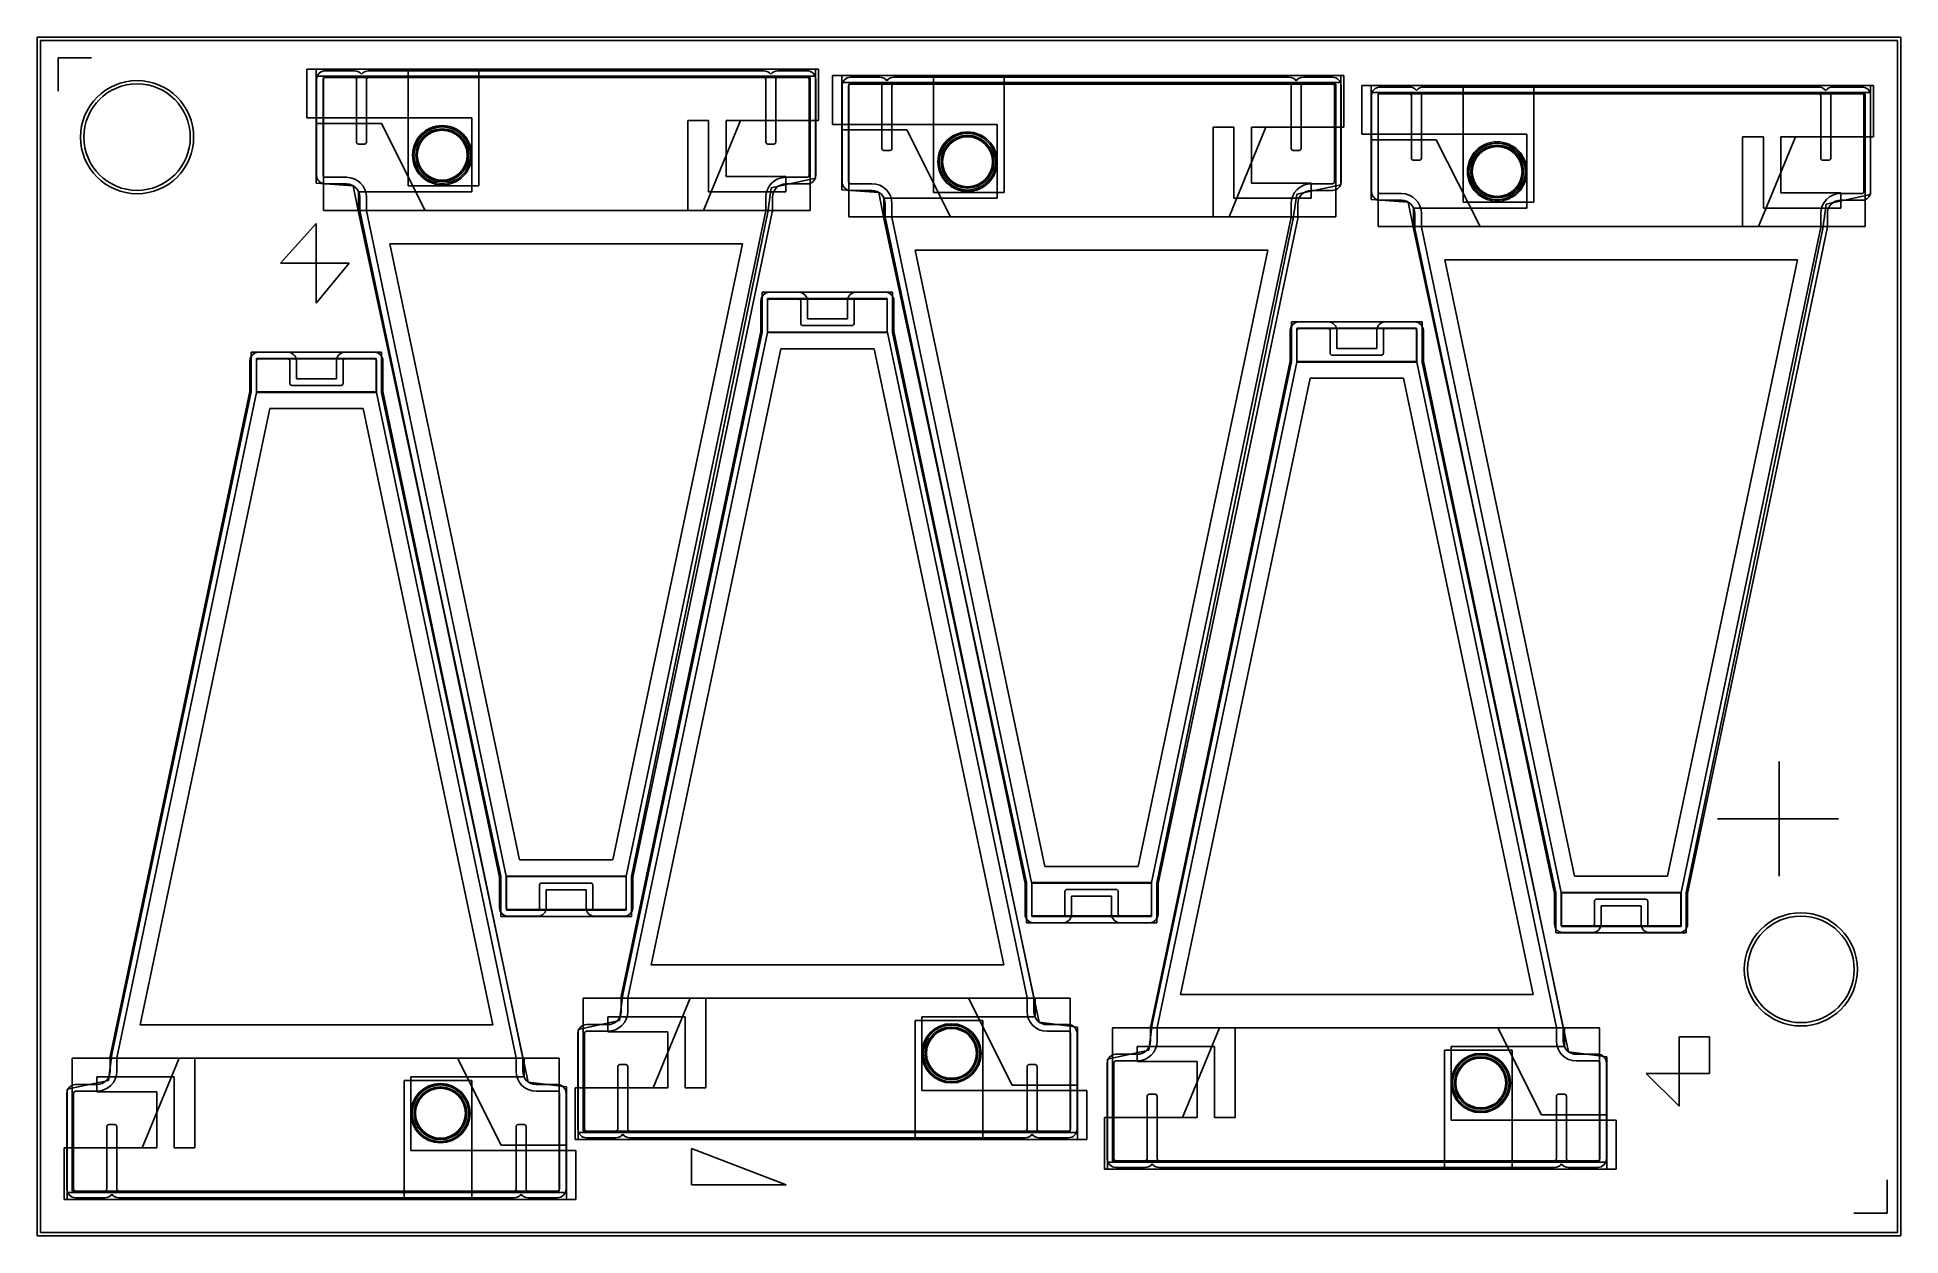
# Model space of a CAD drawing. Header units: millimetres. Extents: x 155.1 to 183.1, y 181.7 to 199.7.
import ezdxf

# ---------------------------------------------------------------- set-up
doc = ezdxf.new("R2010")
doc.units = ezdxf.units.MM
for name, color, linetype in [('CARBON', 5, 'Continuous'), ('COPPER_A', 6, 'Continuous'), ('COPPER_B', 211, 'Continuous'), ('COPPER_MID', 230, 'Continuous'), ('HOLES', 30, 'Continuous'), ('MARKERS', 1, 'Continuous'), ('OUTLINE', 17, 'Continuous'), ('PZT', 3, 'Continuous'), ('PZT_A', 100, 'Continuous'), ('PZT_RASTER', 116, 'Continuous')]:
    doc.layers.add(name, color=color, linetype=linetype)

msp = doc.modelspace()

# ---------------------------------------------------------------- linework, layer by layer
at = {"layer": 'CARBON'}
for centre, radius in [((161.21, 197.918), 0.446), ((161.21, 197.918), 0.396), ((169.104, 197.821), 0.446), ((169.104, 197.821), 0.396), ((177.061, 197.674), 0.446), ((177.061, 197.674), 0.396), ((168.861, 184.429), 0.445), ((168.861, 184.429), 0.395), ((176.815, 183.984), 0.445), ((176.815, 183.984), 0.395), ((161.183, 183.529), 0.445), ((161.183, 183.529), 0.395)]:
    msp.add_circle(centre, radius, dxfattribs=at)
at = {"layer": 'COPPER_A'}
for p, q in [((166.865, 199.212), (159.177, 199.212)), ((159.177, 199.212), (159.177, 198.478)), ((166.865, 198.438), (166.865, 199.212)), ((174.759, 199.114), (167.072, 199.114)), ((167.072, 199.114), (167.072, 198.381)), ((174.759, 198.34), (174.759, 199.114)), ((182.716, 198.967), (175.028, 198.967)), ((175.028, 198.967), (175.028, 198.234)), ((182.716, 198.193), (182.716, 198.967)), ((159.177, 198.478), (161.655, 198.478)), ((161.655, 198.478), (161.655, 197.369)), ((165.138, 197.09), (165.692, 198.438)), ((165.692, 198.438), (166.865, 198.438)), ((167.072, 198.381), (169.549, 198.381)), ((169.549, 198.381), (169.549, 197.272)), ((173.032, 196.993), (173.587, 198.34)), ((173.587, 198.34), (174.759, 198.34)), ((175.028, 198.234), (177.506, 198.234)), ((177.506, 198.234), (177.506, 197.125)), ((180.989, 196.846), (181.543, 198.193)), ((181.543, 198.193), (182.716, 198.193)), ((161.655, 197.369), (159.952, 197.369)), ((159.952, 197.369), (159.952, 197.09)), ((169.549, 197.272), (167.847, 197.272)), ((167.847, 197.272), (167.847, 196.993)), ((177.506, 197.125), (175.803, 197.125)), ((175.803, 197.125), (175.803, 196.846)), ((159.952, 197.09), (165.138, 197.09)), ((167.847, 196.993), (173.032, 196.993)), ((175.803, 196.846), (180.989, 196.846)), ((160.422, 196.59), (165.722, 196.59)), ((162.372, 187.334), (160.422, 196.59)), ((165.722, 196.59), (163.772, 187.334)), ((168.317, 196.493), (173.617, 196.493)), ((170.267, 187.237), (168.317, 196.493)), ((173.617, 196.493), (171.667, 187.237)), ((176.273, 196.346), (181.573, 196.346)), ((178.223, 187.089), (176.273, 196.346)), ((181.573, 196.346), (179.623, 187.089)), ((166.097, 195.766), (167.896, 195.766)), ((166.097, 195.766), (166.097, 195.263)), ((167.896, 195.766), (167.896, 195.263)), ((166.097, 195.263), (167.896, 195.263)), ((174.051, 195.322), (175.85, 195.322)), ((174.051, 195.322), (174.051, 194.818)), ((175.85, 195.322), (175.85, 194.818)), ((164.348, 185.757), (166.298, 195.013)), ((166.298, 195.013), (167.698, 195.013)), ((167.698, 195.013), (169.648, 185.757)), ((158.419, 194.866), (160.218, 194.866)), ((158.419, 194.866), (158.419, 194.363)), ((160.218, 194.866), (160.218, 194.363)), ((174.051, 194.818), (175.85, 194.818)), ((158.419, 194.363), (160.218, 194.363)), ((172.302, 185.312), (174.252, 194.568)), ((174.252, 194.568), (175.652, 194.568)), ((175.652, 194.568), (177.602, 185.312)), ((156.67, 184.857), (158.62, 194.113)), ((158.62, 194.113), (160.02, 194.113)), ((160.02, 194.113), (161.97, 184.857)), ((163.772, 187.334), (162.372, 187.334)), ((163.974, 187.084), (162.175, 187.084)), ((162.175, 186.58), (162.175, 187.084)), ((163.974, 186.58), (163.974, 187.084)), ((171.667, 187.237), (170.267, 187.237)), ((179.623, 187.089), (178.223, 187.089)), ((171.868, 186.987), (170.069, 186.987)), ((170.069, 186.483), (170.069, 186.987)), ((171.868, 186.483), (171.868, 186.987)), ((179.825, 186.839), (178.026, 186.839)), ((178.026, 186.336), (178.026, 186.839)), ((179.825, 186.336), (179.825, 186.839)), ((163.974, 186.58), (162.175, 186.58)), ((171.868, 186.483), (170.069, 186.483)), ((179.825, 186.336), (178.026, 186.336)), ((169.648, 185.757), (164.348, 185.757)), ((164.933, 185.257), (164.378, 183.909)), ((170.118, 185.257), (164.933, 185.257)), ((170.118, 184.978), (170.118, 185.257)), ((177.602, 185.312), (172.302, 185.312)), ((161.97, 184.857), (156.67, 184.857)), ((168.416, 183.869), (168.416, 184.978)), ((168.416, 184.978), (170.118, 184.978)), ((172.887, 184.812), (172.332, 183.465)), ((178.072, 184.812), (172.887, 184.812)), ((178.072, 184.533), (178.072, 184.812)), ((176.37, 183.424), (176.37, 184.533)), ((176.37, 184.533), (178.072, 184.533)), ((157.255, 184.357), (156.7, 183.009)), ((162.44, 184.357), (157.255, 184.357)), ((162.44, 184.078), (162.44, 184.357)), ((160.738, 182.969), (160.738, 184.078)), ((160.738, 184.078), (162.44, 184.078)), ((164.378, 183.909), (163.206, 183.909)), ((163.206, 183.909), (163.206, 183.135)), ((170.894, 183.869), (168.416, 183.869)), ((170.894, 183.135), (170.894, 183.869)), ((172.332, 183.465), (171.16, 183.465)), ((171.16, 183.465), (171.16, 182.691)), ((178.848, 183.424), (176.37, 183.424)), ((178.848, 182.691), (178.848, 183.424)), ((163.206, 183.135), (170.894, 183.135)), ((156.7, 183.009), (155.528, 183.009)), ((155.528, 183.009), (155.528, 182.235)), ((163.216, 182.969), (160.738, 182.969)), ((163.216, 182.235), (163.216, 182.969)), ((171.16, 182.691), (178.848, 182.691)), ((155.528, 182.235), (163.216, 182.235))]:
    msp.add_line(p, q, dxfattribs=at)
for centre, radius in [((161.21, 197.918), 0.388), ((169.104, 197.821), 0.388), ((177.061, 197.674), 0.388), ((168.861, 184.429), 0.389), ((176.815, 183.984), 0.389), ((161.183, 183.529), 0.389)]:
    msp.add_circle(centre, radius, dxfattribs=at)
at = {"layer": 'COPPER_B'}
for p, q in [((166.819, 199.107), (159.318, 199.107)), ((159.318, 199.107), (159.318, 198.397)), ((166.819, 198.438), (166.819, 199.107)), ((174.714, 199.01), (167.212, 199.01)), ((167.212, 199.01), (167.212, 198.299)), ((174.714, 198.34), (174.714, 199.01)), ((182.67, 198.863), (175.169, 198.863)), ((175.169, 198.863), (175.169, 198.152)), ((182.67, 198.193), (182.67, 198.863)), ((159.318, 198.397), (160.296, 198.397)), ((160.296, 198.397), (160.954, 197.09)), ((164.899, 197.09), (164.899, 198.438)), ((164.899, 198.438), (165.21, 198.438)), ((165.21, 198.438), (165.21, 197.369)), ((165.475, 197.597), (165.475, 198.438)), ((165.475, 198.438), (166.819, 198.438)), ((167.212, 198.299), (168.191, 198.299)), ((168.191, 198.299), (168.848, 196.993)), ((172.794, 196.993), (172.794, 198.34)), ((172.794, 198.34), (173.104, 198.34)), ((173.104, 198.34), (173.104, 197.272)), ((173.369, 197.5), (173.369, 198.34)), ((173.369, 198.34), (174.714, 198.34)), ((175.169, 198.152), (176.147, 198.152)), ((176.147, 198.152), (176.805, 196.846)), ((180.75, 196.846), (180.75, 198.193)), ((180.75, 198.193), (181.061, 198.193)), ((181.061, 198.193), (181.061, 197.125)), ((181.326, 197.353), (181.326, 198.193)), ((181.326, 198.193), (182.67, 198.193)), ((165.475, 197.597), (166.372, 197.597)), ((166.372, 197.369), (166.372, 197.597)), ((173.369, 197.5), (174.267, 197.5)), ((174.267, 197.272), (174.267, 197.5)), ((165.21, 197.369), (166.372, 197.369)), ((173.104, 197.272), (174.267, 197.272)), ((181.061, 197.125), (182.223, 197.125)), ((181.326, 197.353), (182.223, 197.353)), ((182.223, 197.125), (182.223, 197.353)), ((160.954, 197.09), (164.899, 197.09)), ((168.848, 196.993), (172.794, 196.993)), ((176.805, 196.846), (180.75, 196.846)), ((160.422, 196.59), (165.722, 196.59)), ((162.372, 187.334), (160.422, 196.59)), ((165.722, 196.59), (163.772, 187.334)), ((168.317, 196.493), (173.617, 196.493)), ((170.267, 187.237), (168.317, 196.493)), ((173.617, 196.493), (171.667, 187.237)), ((176.273, 196.346), (181.573, 196.346)), ((178.223, 187.089), (176.273, 196.346)), ((181.573, 196.346), (179.623, 187.089)), ((166.098, 195.762), (167.896, 195.762)), ((166.098, 195.762), (166.098, 195.263)), ((167.896, 195.762), (167.896, 195.263)), ((166.098, 195.263), (167.896, 195.263)), ((174.052, 195.317), (175.85, 195.317)), ((174.052, 195.317), (174.052, 194.818)), ((175.85, 195.317), (175.85, 194.818)), ((166.298, 195.013), (164.348, 185.757)), ((166.298, 195.013), (167.698, 195.013)), ((167.698, 195.013), (169.648, 185.757)), ((158.42, 194.862), (160.218, 194.862)), ((158.42, 194.862), (158.42, 194.363)), ((160.218, 194.862), (160.218, 194.363)), ((174.052, 194.818), (175.85, 194.818)), ((158.42, 194.363), (160.218, 194.363)), ((174.252, 194.568), (172.302, 185.312)), ((174.252, 194.568), (175.652, 194.568)), ((175.652, 194.568), (177.602, 185.312)), ((158.62, 194.113), (156.67, 184.857)), ((158.62, 194.113), (160.02, 194.113)), ((160.02, 194.113), (161.97, 184.857)), ((163.772, 187.334), (162.372, 187.334)), ((163.972, 187.084), (162.175, 187.084)), ((162.175, 186.585), (162.175, 187.084)), ((163.972, 186.585), (163.972, 187.084)), ((171.667, 187.237), (170.267, 187.237)), ((179.623, 187.089), (178.223, 187.089)), ((171.867, 186.987), (170.069, 186.987)), ((170.069, 186.488), (170.069, 186.987)), ((171.867, 186.488), (171.867, 186.987)), ((179.823, 186.839), (178.026, 186.839)), ((178.026, 186.34), (178.026, 186.839)), ((179.823, 186.34), (179.823, 186.839)), ((163.972, 186.585), (162.175, 186.585)), ((171.867, 186.488), (170.069, 186.488)), ((179.823, 186.34), (178.026, 186.34)), ((169.648, 185.757), (164.348, 185.757)), ((169.117, 185.257), (165.172, 185.257)), ((165.172, 185.257), (165.172, 183.909)), ((169.775, 183.95), (169.117, 185.257)), ((177.602, 185.312), (172.302, 185.312)), ((161.97, 184.857), (156.67, 184.857)), ((164.861, 184.978), (163.698, 184.978)), ((163.698, 184.978), (163.698, 184.75)), ((164.861, 183.909), (164.861, 184.978)), ((177.071, 184.812), (173.126, 184.812)), ((173.126, 184.812), (173.126, 183.465)), ((177.729, 183.506), (177.071, 184.812)), ((164.601, 184.75), (163.698, 184.75)), ((164.601, 184.75), (164.601, 183.909)), ((172.815, 184.533), (171.652, 184.533)), ((171.652, 184.533), (171.652, 184.305)), ((172.815, 183.465), (172.815, 184.533)), ((161.439, 184.357), (157.493, 184.357)), ((157.493, 184.357), (157.493, 183.009)), ((162.097, 183.05), (161.439, 184.357)), ((172.555, 184.305), (171.652, 184.305)), ((172.555, 184.305), (172.555, 183.465)), ((157.183, 184.078), (156.02, 184.078)), ((156.02, 184.078), (156.02, 183.85)), ((157.183, 183.009), (157.183, 184.078)), ((156.923, 183.85), (156.02, 183.85)), ((156.923, 183.85), (156.923, 183.009)), ((164.601, 183.909), (163.251, 183.909)), ((163.251, 183.909), (163.251, 183.24)), ((165.172, 183.909), (164.861, 183.909)), ((170.753, 183.95), (169.775, 183.95)), ((170.753, 183.24), (170.753, 183.95)), ((172.555, 183.465), (171.205, 183.465)), ((171.205, 183.465), (171.205, 182.795)), ((173.126, 183.465), (172.815, 183.465)), ((178.707, 183.506), (177.729, 183.506)), ((178.707, 182.795), (178.707, 183.506)), ((163.251, 183.24), (170.753, 183.24)), ((156.923, 183.009), (155.573, 183.009)), ((155.573, 183.009), (155.573, 182.34)), ((157.493, 183.009), (157.183, 183.009)), ((163.075, 183.05), (162.097, 183.05)), ((163.075, 182.34), (163.075, 183.05)), ((171.205, 182.795), (178.707, 182.795)), ((155.573, 182.34), (163.075, 182.34))]:
    msp.add_line(p, q, dxfattribs=at)
at = {"layer": 'COPPER_MID'}
for p, q in [((160.699, 199.212), (159.318, 199.212)), ((159.318, 199.212), (159.318, 197.499)), ((160.699, 197.458), (160.699, 199.212)), ((161.76, 199.212), (161.76, 197.458)), ((166.819, 199.212), (161.76, 199.212)), ((166.819, 197.572), (166.819, 199.212)), ((168.594, 199.114), (167.212, 199.114)), ((167.212, 199.114), (167.212, 197.401)), ((168.594, 197.361), (168.594, 199.114)), ((169.655, 199.114), (169.655, 197.361)), ((174.714, 199.114), (169.655, 199.114)), ((174.714, 197.475), (174.714, 199.114)), ((176.55, 198.967), (175.169, 198.967)), ((175.169, 198.967), (175.169, 197.254)), ((176.55, 197.214), (176.55, 198.967)), ((177.611, 198.967), (177.611, 197.214)), ((182.67, 198.967), (177.611, 198.967)), ((182.67, 197.328), (182.67, 198.967)), ((159.318, 197.499), (159.874, 197.458)), ((159.874, 197.458), (159.952, 197.064)), ((161.76, 197.458), (160.699, 197.458)), ((166.102, 197.064), (166.155, 197.43)), ((166.155, 197.43), (166.819, 197.572)), ((167.212, 197.401), (167.768, 197.361)), ((174.05, 197.333), (174.714, 197.475)), ((167.768, 197.361), (167.847, 196.967)), ((169.655, 197.361), (168.594, 197.361)), ((173.997, 196.967), (174.05, 197.333)), ((175.169, 197.254), (175.725, 197.214)), ((175.725, 197.214), (175.803, 196.82)), ((177.611, 197.214), (176.55, 197.214)), ((181.953, 196.82), (182.006, 197.185)), ((182.006, 197.185), (182.67, 197.328)), ((159.952, 197.064), (162.092, 187.09)), ((164.052, 187.084), (166.102, 197.064)), ((167.847, 196.967), (169.987, 186.993)), ((171.947, 186.987), (173.997, 196.967)), ((175.803, 196.82), (177.943, 186.846)), ((179.903, 186.839), (181.953, 196.82)), ((167.978, 195.863), (166.018, 195.863)), ((166.018, 195.863), (166.018, 195.263)), ((167.978, 195.257), (167.978, 195.863)), ((166.018, 195.263), (163.922, 185.312)), ((170.178, 184.896), (167.978, 195.257)), ((175.932, 195.418), (173.972, 195.418)), ((173.972, 195.418), (173.972, 194.818)), ((175.932, 194.812), (175.932, 195.418)), ((160.3, 194.963), (158.34, 194.963)), ((158.34, 194.963), (158.34, 194.363)), ((160.3, 194.357), (160.3, 194.963)), ((173.972, 194.818), (171.876, 184.867)), ((178.132, 184.452), (175.932, 194.812)), ((158.34, 194.363), (156.244, 184.412)), ((162.5, 183.996), (160.3, 194.357)), ((162.092, 187.09), (162.092, 186.484)), ((164.052, 186.484), (164.052, 187.084)), ((169.987, 186.993), (169.987, 186.387)), ((171.947, 186.387), (171.947, 186.987)), ((177.943, 186.846), (177.943, 186.239)), ((179.903, 186.239), (179.903, 186.839)), ((162.092, 186.484), (164.052, 186.484)), ((169.987, 186.387), (171.947, 186.387)), ((177.943, 186.239), (179.903, 186.239)), ((163.922, 185.312), (163.872, 184.921)), ((163.872, 184.921), (163.251, 184.789)), ((168.317, 183.135), (168.317, 184.921)), ((168.317, 184.921), (169.335, 184.921)), ((169.335, 184.921), (169.335, 183.135)), ((170.753, 184.824), (170.178, 184.896)), ((170.753, 183.135), (170.753, 184.824)), ((171.876, 184.867), (171.826, 184.476)), ((163.251, 184.789), (163.251, 183.135)), ((156.244, 184.412), (156.194, 184.021)), ((171.826, 184.476), (171.205, 184.344)), ((171.205, 184.344), (171.205, 182.691)), ((176.271, 182.691), (176.271, 184.476)), ((176.271, 184.476), (177.289, 184.476)), ((177.289, 184.476), (177.289, 182.691)), ((178.707, 184.379), (178.132, 184.452)), ((178.707, 182.691), (178.707, 184.379)), ((156.194, 184.021), (155.573, 183.889)), ((160.639, 182.235), (160.639, 184.021)), ((160.639, 184.021), (161.657, 184.021)), ((161.657, 184.021), (161.657, 182.235)), ((163.075, 183.924), (162.5, 183.996)), ((155.573, 183.889), (155.573, 182.235)), ((163.075, 182.235), (163.075, 183.924)), ((163.251, 183.135), (168.317, 183.135)), ((169.335, 183.135), (170.753, 183.135)), ((171.205, 182.691), (176.271, 182.691)), ((177.289, 182.691), (178.707, 182.691)), ((155.573, 182.235), (160.639, 182.235)), ((161.657, 182.235), (163.075, 182.235))]:
    msp.add_line(p, q, dxfattribs=at)
at = {"layer": 'HOLES'}
for centre, radius in [((156.625, 198.19), 0.85), ((156.625, 198.19), 0.8), ((181.625, 185.69), 0.85), ((181.625, 185.69), 0.8)]:
    msp.add_circle(centre, radius, dxfattribs=at)
at = {"layer": 'MARKERS'}
for p, q in [((155.439, 198.88), (155.439, 199.38)), ((155.439, 199.38), (155.939, 199.38)), ((159.315, 196.894), (158.779, 196.295)), ((159.315, 196.894), (159.315, 195.696)), ((158.779, 196.295), (159.811, 196.295)), ((159.315, 195.696), (159.811, 196.295)), ((181.298, 188.812), (181.298, 187.092)), ((182.188, 187.952), (180.373, 187.952)), ((179.794, 184.676), (179.794, 183.635)), ((179.794, 184.676), (180.253, 184.676)), ((180.253, 184.676), (180.253, 184.128)), ((179.794, 183.635), (179.301, 184.128)), ((179.301, 184.128), (180.253, 184.128)), ((164.956, 183.002), (164.956, 182.456)), ((166.377, 182.456), (164.956, 183.002)), ((164.956, 182.456), (166.377, 182.456)), ((182.921, 182.531), (182.921, 182.031)), ((182.921, 182.031), (182.421, 182.031))]:
    msp.add_line(p, q, dxfattribs=at)
at = {"layer": 'OUTLINE'}
for p, q in [((155.125, 199.69), (183.125, 199.69)), ((155.125, 199.69), (155.125, 181.69)), ((183.125, 199.69), (183.125, 181.69)), ((155.175, 199.64), (155.175, 181.74)), ((155.175, 199.64), (183.075, 199.64)), ((183.075, 199.64), (183.075, 181.74)), ((155.175, 181.74), (183.075, 181.74)), ((155.125, 181.69), (183.125, 181.69))]:
    msp.add_line(p, q, dxfattribs=at)
at = {"layer": 'PZT'}
for p, q in [((159.892, 199.187), (159.452, 199.187)), ((166.042, 199.187), (160.102, 199.187)), ((166.692, 199.187), (166.252, 199.187)), ((167.787, 199.09), (167.347, 199.09)), ((173.937, 199.09), (167.997, 199.09)), ((174.587, 199.09), (174.147, 199.09)), ((159.322, 199.057), (159.322, 197.617)), ((166.822, 197.617), (166.822, 199.057)), ((167.217, 198.96), (167.217, 197.52)), ((174.717, 197.52), (174.717, 198.96)), ((175.173, 198.813), (175.173, 197.373)), ((175.743, 198.943), (175.303, 198.943)), ((181.893, 198.943), (175.953, 198.943)), ((182.543, 198.943), (182.103, 198.943)), ((182.673, 197.373), (182.673, 198.813)), ((159.452, 197.487), (159.772, 197.487)), ((166.372, 197.487), (166.692, 197.487)), ((159.972, 197.287), (159.972, 197.09)), ((166.172, 197.09), (166.172, 197.287)), ((167.347, 197.39), (167.667, 197.39)), ((167.867, 197.19), (167.867, 196.993)), ((174.067, 196.993), (174.067, 197.19)), ((174.267, 197.39), (174.587, 197.39)), ((175.303, 197.243), (175.623, 197.243)), ((182.223, 197.243), (182.543, 197.243)), ((159.975, 197.063), (162.072, 187.077)), ((164.072, 187.077), (166.17, 197.063)), ((167.87, 196.966), (169.967, 186.979)), ((171.967, 186.979), (174.064, 196.966)), ((175.823, 197.043), (175.823, 196.846)), ((182.023, 196.846), (182.023, 197.043)), ((175.826, 196.819), (177.923, 186.832)), ((179.923, 186.832), (182.021, 196.819)), ((165.998, 195.73), (165.998, 195.27)), ((166.568, 195.86), (166.128, 195.86)), ((166.698, 195.46), (166.698, 195.73)), ((167.298, 195.73), (167.298, 195.46)), ((167.868, 195.86), (167.428, 195.86)), ((167.998, 195.27), (167.998, 195.73)), ((167.298, 195.46), (166.698, 195.46)), ((165.998, 195.27), (163.901, 185.284)), ((170.096, 185.284), (167.998, 195.27)), ((173.952, 195.285), (173.952, 194.826)), ((174.522, 195.415), (174.082, 195.415)), ((174.652, 195.015), (174.652, 195.285)), ((175.252, 195.285), (175.252, 195.015)), ((175.822, 195.415), (175.382, 195.415)), ((175.952, 194.826), (175.952, 195.285)), ((158.89, 194.96), (158.45, 194.96)), ((160.19, 194.96), (159.75, 194.96)), ((175.252, 195.015), (174.652, 195.015)), ((158.32, 194.83), (158.32, 194.37)), ((159.02, 194.56), (159.02, 194.83)), ((159.62, 194.83), (159.62, 194.56)), ((160.32, 194.37), (160.32, 194.83)), ((173.952, 194.826), (171.855, 184.839)), ((178.05, 184.839), (175.952, 194.826)), ((158.32, 194.37), (156.223, 184.383)), ((159.62, 194.56), (159.02, 194.56)), ((162.418, 184.383), (160.32, 194.37)), ((162.072, 187.077), (162.072, 186.617)), ((164.072, 186.617), (164.072, 187.077)), ((162.772, 186.887), (163.372, 186.887)), ((162.772, 186.617), (162.772, 186.887)), ((163.372, 186.887), (163.372, 186.617)), ((169.967, 186.979), (169.967, 186.52)), ((170.667, 186.79), (171.267, 186.79)), ((170.667, 186.52), (170.667, 186.79)), ((171.267, 186.79), (171.267, 186.52)), ((171.967, 186.52), (171.967, 186.979)), ((177.923, 186.832), (177.923, 186.373)), ((179.923, 186.373), (179.923, 186.832)), ((162.202, 186.487), (162.642, 186.487)), ((163.502, 186.487), (163.942, 186.487)), ((178.623, 186.643), (179.223, 186.643)), ((178.623, 186.373), (178.623, 186.643)), ((179.223, 186.643), (179.223, 186.373)), ((170.097, 186.39), (170.537, 186.39)), ((171.397, 186.39), (171.837, 186.39)), ((178.053, 186.243), (178.493, 186.243)), ((179.353, 186.243), (179.793, 186.243)), ((163.898, 185.257), (163.898, 185.06)), ((170.098, 185.06), (170.098, 185.257)), ((163.698, 184.86), (163.378, 184.86)), ((170.618, 184.86), (170.298, 184.86)), ((171.852, 184.812), (171.852, 184.615)), ((178.052, 184.615), (178.052, 184.812)), ((163.248, 184.73), (163.248, 183.29)), ((170.748, 183.29), (170.748, 184.73)), ((156.22, 184.357), (156.22, 184.16)), ((162.42, 184.16), (162.42, 184.357)), ((171.202, 184.285), (171.202, 182.845)), ((171.652, 184.415), (171.332, 184.415)), ((178.572, 184.415), (178.252, 184.415)), ((178.702, 182.845), (178.702, 184.285)), ((155.57, 183.83), (155.57, 182.39)), ((156.02, 183.96), (155.7, 183.96)), ((162.94, 183.96), (162.62, 183.96)), ((163.07, 182.39), (163.07, 183.83)), ((163.378, 183.16), (163.818, 183.16)), ((164.028, 183.16), (169.968, 183.16)), ((170.178, 183.16), (170.618, 183.16)), ((171.332, 182.715), (171.772, 182.715)), ((171.982, 182.715), (177.922, 182.715)), ((178.132, 182.715), (178.572, 182.715)), ((155.7, 182.26), (156.14, 182.26)), ((156.35, 182.26), (162.29, 182.26)), ((162.5, 182.26), (162.94, 182.26))]:
    msp.add_line(p, q, dxfattribs=at)
at = {"layer": 'PZT', "linetype": 'Continuous', "lineweight": 25}
for p, q in [((159.892, 199.087), (159.452, 199.087)), ((166.042, 199.087), (160.102, 199.087)), ((166.692, 199.087), (166.252, 199.087)), ((159.422, 199.057), (159.422, 197.617)), ((159.922, 198.117), (159.922, 199.057)), ((160.072, 199.057), (160.072, 198.117)), ((166.072, 198.117), (166.072, 199.057)), ((166.222, 199.057), (166.222, 198.117)), ((166.722, 197.617), (166.722, 199.057)), ((167.317, 198.96), (167.317, 197.52)), ((167.787, 198.99), (167.347, 198.99)), ((167.817, 198.02), (167.817, 198.96)), ((167.967, 198.96), (167.967, 198.02)), ((173.937, 198.99), (167.997, 198.99)), ((173.967, 198.02), (173.967, 198.96)), ((174.117, 198.96), (174.117, 198.02)), ((174.587, 198.99), (174.147, 198.99)), ((174.617, 197.52), (174.617, 198.96)), ((175.273, 198.813), (175.273, 197.373)), ((175.743, 198.843), (175.303, 198.843)), ((175.773, 197.873), (175.773, 198.813)), ((175.923, 198.813), (175.923, 197.873)), ((181.893, 198.843), (175.953, 198.843)), ((181.923, 197.873), (181.923, 198.813)), ((182.073, 198.813), (182.073, 197.873)), ((182.543, 198.843), (182.103, 198.843)), ((182.573, 197.373), (182.573, 198.813)), ((160.042, 198.087), (159.952, 198.087)), ((166.192, 198.087), (166.102, 198.087)), ((167.937, 197.99), (167.847, 197.99)), ((174.087, 197.99), (173.997, 197.99)), ((175.893, 197.843), (175.803, 197.843)), ((182.043, 197.843), (181.953, 197.843)), ((159.452, 197.587), (159.772, 197.587)), ((166.372, 197.587), (166.692, 197.587)), ((167.347, 197.49), (167.667, 197.49)), ((174.267, 197.49), (174.587, 197.49)), ((160.072, 197.287), (160.072, 197.09)), ((166.072, 197.09), (166.072, 197.287)), ((167.967, 197.19), (167.967, 196.993)), ((173.967, 196.993), (173.967, 197.19)), ((175.303, 197.343), (175.623, 197.343)), ((182.223, 197.343), (182.543, 197.343)), ((160.073, 197.084), (162.172, 187.09)), ((163.973, 187.09), (166.072, 197.084)), ((167.967, 196.987), (170.066, 186.993)), ((171.867, 186.993), (173.966, 196.987)), ((175.923, 197.043), (175.923, 196.846)), ((181.923, 196.846), (181.923, 197.043)), ((175.924, 196.839), (178.023, 186.846)), ((179.824, 186.846), (181.923, 196.839)), ((166.098, 195.73), (166.098, 195.263)), ((166.568, 195.76), (166.128, 195.76)), ((166.598, 195.39), (166.598, 195.73)), ((167.398, 195.73), (167.398, 195.39)), ((167.868, 195.76), (167.428, 195.76)), ((167.898, 195.263), (167.898, 195.73)), ((166.098, 195.257), (163.999, 185.263)), ((167.368, 195.36), (166.628, 195.36)), ((169.998, 185.263), (167.899, 195.257)), ((174.052, 195.285), (174.052, 194.818)), ((174.522, 195.315), (174.082, 195.315)), ((174.552, 194.945), (174.552, 195.285)), ((175.352, 195.285), (175.352, 194.945)), ((175.822, 195.315), (175.382, 195.315)), ((175.852, 194.818), (175.852, 195.285)), ((175.322, 194.915), (174.582, 194.915)), ((158.42, 194.83), (158.42, 194.363)), ((158.89, 194.86), (158.45, 194.86)), ((158.92, 194.49), (158.92, 194.83)), ((159.72, 194.83), (159.72, 194.49)), ((160.19, 194.86), (159.75, 194.86)), ((160.22, 194.363), (160.22, 194.83)), ((174.052, 194.812), (171.953, 184.818)), ((177.952, 184.818), (175.853, 194.812)), ((158.42, 194.357), (156.321, 184.363)), ((159.69, 194.46), (158.95, 194.46)), ((162.32, 184.363), (160.221, 194.357)), ((162.172, 187.084), (162.172, 186.617)), ((163.972, 186.617), (163.972, 187.084)), ((162.672, 186.617), (162.672, 186.957)), ((162.702, 186.987), (163.442, 186.987)), ((163.472, 186.957), (163.472, 186.617)), ((170.067, 186.987), (170.067, 186.52)), ((170.567, 186.52), (170.567, 186.86)), ((170.597, 186.89), (171.337, 186.89)), ((171.367, 186.86), (171.367, 186.52)), ((171.867, 186.52), (171.867, 186.987)), ((178.023, 186.839), (178.023, 186.373)), ((179.823, 186.373), (179.823, 186.839)), ((162.202, 186.587), (162.642, 186.587)), ((163.502, 186.587), (163.942, 186.587)), ((170.097, 186.49), (170.537, 186.49)), ((171.397, 186.49), (171.837, 186.49)), ((178.523, 186.373), (178.523, 186.713)), ((178.553, 186.743), (179.293, 186.743)), ((179.323, 186.713), (179.323, 186.373)), ((178.053, 186.343), (178.493, 186.343)), ((179.353, 186.343), (179.793, 186.343)), ((163.998, 185.257), (163.998, 185.06)), ((169.998, 185.06), (169.998, 185.257)), ((171.952, 184.812), (171.952, 184.615)), ((177.952, 184.615), (177.952, 184.812)), ((163.348, 184.73), (163.348, 183.29)), ((163.698, 184.76), (163.378, 184.76)), ((170.618, 184.76), (170.298, 184.76)), ((170.648, 183.29), (170.648, 184.73)), ((156.32, 184.357), (156.32, 184.16)), ((162.32, 184.16), (162.32, 184.357)), ((163.878, 184.26), (163.968, 184.26)), ((170.028, 184.26), (170.118, 184.26)), ((171.302, 184.285), (171.302, 182.845)), ((171.652, 184.315), (171.332, 184.315)), ((178.572, 184.315), (178.252, 184.315)), ((178.602, 182.845), (178.602, 184.285)), ((163.848, 183.29), (163.848, 184.23)), ((163.998, 184.23), (163.998, 183.29)), ((169.998, 183.29), (169.998, 184.23)), ((170.148, 184.23), (170.148, 183.29)), ((155.67, 183.83), (155.67, 182.39)), ((156.02, 183.86), (155.7, 183.86)), ((162.94, 183.86), (162.62, 183.86)), ((162.97, 182.39), (162.97, 183.83)), ((171.802, 182.845), (171.802, 183.785)), ((171.832, 183.815), (171.922, 183.815)), ((171.952, 183.785), (171.952, 182.845)), ((177.952, 182.845), (177.952, 183.785)), ((177.982, 183.815), (178.072, 183.815)), ((178.102, 183.785), (178.102, 182.845)), ((156.17, 182.39), (156.17, 183.33)), ((156.2, 183.36), (156.29, 183.36)), ((156.32, 183.33), (156.32, 182.39)), ((162.32, 182.39), (162.32, 183.33)), ((162.35, 183.36), (162.44, 183.36)), ((162.47, 183.33), (162.47, 182.39)), ((163.378, 183.26), (163.818, 183.26)), ((164.028, 183.26), (169.968, 183.26)), ((170.178, 183.26), (170.618, 183.26)), ((171.332, 182.815), (171.772, 182.815)), ((171.982, 182.815), (177.922, 182.815)), ((178.132, 182.815), (178.572, 182.815)), ((155.7, 182.36), (156.14, 182.36)), ((156.35, 182.36), (162.29, 182.36)), ((162.5, 182.36), (162.94, 182.36))]:
    msp.add_line(p, q, dxfattribs=at)
at = {"layer": 'PZT'}
for centre, radius, start, end in [((159.452, 199.057), 0.13, 90, 180), ((159.892, 199.057), 0.13, 36.1289, 90), ((160.102, 199.057), 0.13, 90, 143.8711), ((166.042, 199.057), 0.13, 36.1289, 90), ((166.252, 199.057), 0.13, 90, 143.8711), ((166.692, 199.057), 0.13, 0, 90), ((167.347, 198.96), 0.13, 90, 180), ((167.787, 198.96), 0.13, 36.1289, 90), ((167.997, 198.96), 0.13, 90, 143.8711), ((173.937, 198.96), 0.13, 36.1289, 90), ((174.147, 198.96), 0.13, 90, 143.8711), ((174.587, 198.96), 0.13, 0, 90), ((175.303, 198.813), 0.13, 90, 180), ((175.743, 198.813), 0.13, 36.1289, 90), ((175.953, 198.813), 0.13, 90, 143.8711), ((181.893, 198.813), 0.13, 36.1289, 90), ((182.103, 198.813), 0.13, 90, 143.8711), ((182.543, 198.813), 0.13, 0, 90), ((159.452, 197.617), 0.13, 180, 270), ((159.772, 197.287), 0.2, 0, 90), ((166.372, 197.287), 0.2, 90, 180), ((166.692, 197.617), 0.13, 270, 0), ((167.347, 197.52), 0.13, 180, 270), ((174.587, 197.52), 0.13, 270, 0), ((167.667, 197.19), 0.2, 0, 90), ((174.267, 197.19), 0.2, 90, 180), ((175.303, 197.373), 0.13, 180, 270), ((175.623, 197.043), 0.2, 0, 90), ((182.223, 197.043), 0.2, 90, 180), ((182.543, 197.373), 0.13, 270, 0), ((160.102, 197.09), 0.13, 180, 191.8598), ((166.042, 197.09), 0.13, 348.1402, 0), ((167.997, 196.993), 0.13, 180, 191.8598), ((173.937, 196.993), 0.13, 348.1402, 0), ((175.953, 196.846), 0.13, 180, 191.8598), ((181.893, 196.846), 0.13, 348.1402, 0), ((166.128, 195.73), 0.13, 90, 180), ((166.568, 195.73), 0.13, 0, 90), ((167.428, 195.73), 0.13, 90, 180), ((167.868, 195.73), 0.13, 0, 90), ((174.082, 195.285), 0.13, 90, 180), ((174.522, 195.285), 0.13, 0, 90), ((175.382, 195.285), 0.13, 90, 180), ((175.822, 195.285), 0.13, 0, 90), ((158.45, 194.83), 0.13, 90, 180), ((158.89, 194.83), 0.13, 0, 90), ((159.75, 194.83), 0.13, 90, 180), ((160.19, 194.83), 0.13, 0, 90), ((162.202, 186.617), 0.13, 180, 270), ((162.642, 186.617), 0.13, 270, 0), ((163.502, 186.617), 0.13, 180, 270), ((163.942, 186.617), 0.13, 270, 0), ((170.097, 186.52), 0.13, 180, 270), ((170.537, 186.52), 0.13, 270, 0), ((171.397, 186.52), 0.13, 180, 270), ((171.837, 186.52), 0.13, 270, 0), ((178.053, 186.373), 0.13, 180, 270), ((178.493, 186.373), 0.13, 270, 0), ((179.353, 186.373), 0.13, 180, 270), ((179.793, 186.373), 0.13, 270, 0), ((164.028, 185.257), 0.13, 168.1402, 180), ((169.968, 185.257), 0.13, 0, 11.8598), ((163.378, 184.73), 0.13, 90, 180), ((163.698, 185.06), 0.2, 270, 0), ((170.298, 185.06), 0.2, 180, 270), ((170.618, 184.73), 0.13, 0, 90), ((171.982, 184.812), 0.13, 168.1402, 180), ((177.922, 184.812), 0.13, 0, 11.8598), ((171.652, 184.615), 0.2, 270, 0), ((178.252, 184.615), 0.2, 180, 270), ((156.35, 184.357), 0.13, 168.1402, 180), ((162.29, 184.357), 0.13, 0, 11.8598), ((171.332, 184.285), 0.13, 90, 180), ((178.572, 184.285), 0.13, 0, 90), ((156.02, 184.16), 0.2, 270, 0), ((162.62, 184.16), 0.2, 180, 270), ((155.7, 183.83), 0.13, 90, 180), ((162.94, 183.83), 0.13, 0, 90), ((163.378, 183.29), 0.13, 180, 270), ((163.818, 183.29), 0.13, 270, 323.8711), ((164.028, 183.29), 0.13, 216.1289, 270), ((169.968, 183.29), 0.13, 270, 323.8711), ((170.178, 183.29), 0.13, 216.1289, 270), ((170.618, 183.29), 0.13, 270, 0), ((171.332, 182.845), 0.13, 180, 270), ((178.572, 182.845), 0.13, 270, 0), ((171.772, 182.845), 0.13, 270, 323.8711), ((171.982, 182.845), 0.13, 216.1289, 270), ((177.922, 182.845), 0.13, 270, 323.8711), ((178.132, 182.845), 0.13, 216.1289, 270), ((155.7, 182.39), 0.13, 180, 270), ((156.14, 182.39), 0.13, 270, 323.8711), ((156.35, 182.39), 0.13, 216.1289, 270), ((162.29, 182.39), 0.13, 270, 323.8711), ((162.5, 182.39), 0.13, 216.1289, 270), ((162.94, 182.39), 0.13, 270, 0)]:
    msp.add_arc(centre, radius, start, end, dxfattribs=at)
at = {"layer": 'PZT', "linetype": 'Continuous', "lineweight": 25}
for centre, radius, start, end in [((159.452, 199.057), 0.03, 90, 180), ((159.892, 199.057), 0.03, 0, 90), ((160.102, 199.057), 0.03, 90, 180), ((166.042, 199.057), 0.03, 0, 90), ((166.252, 199.057), 0.03, 90, 180), ((166.692, 199.057), 0.03, 0, 90), ((167.347, 198.96), 0.03, 90, 180), ((167.787, 198.96), 0.03, 0, 90), ((167.997, 198.96), 0.03, 90, 180), ((173.937, 198.96), 0.03, 0, 90), ((174.147, 198.96), 0.03, 90, 180), ((174.587, 198.96), 0.03, 0, 90), ((175.303, 198.813), 0.03, 90, 180), ((175.743, 198.813), 0.03, 0, 90), ((175.953, 198.813), 0.03, 90, 180), ((181.893, 198.813), 0.03, 0, 90), ((182.103, 198.813), 0.03, 90, 180), ((182.543, 198.813), 0.03, 0, 90), ((159.952, 198.117), 0.03, 180, 270), ((160.042, 198.117), 0.03, 270, 0), ((166.102, 198.117), 0.03, 180, 270), ((166.192, 198.117), 0.03, 270, 0), ((167.847, 198.02), 0.03, 180, 270), ((167.937, 198.02), 0.03, 270, 0), ((173.997, 198.02), 0.03, 180, 270), ((174.087, 198.02), 0.03, 270, 0), ((175.803, 197.873), 0.03, 180, 270), ((175.893, 197.873), 0.03, 270, 0), ((181.953, 197.873), 0.03, 180, 270), ((182.043, 197.873), 0.03, 270, 0), ((159.452, 197.617), 0.03, 180, 270), ((159.772, 197.287), 0.3, 0, 90), ((166.372, 197.287), 0.3, 90, 180), ((166.692, 197.617), 0.03, 270, 0), ((167.347, 197.52), 0.03, 180, 270), ((167.667, 197.19), 0.3, 0, 90), ((174.267, 197.19), 0.3, 90, 180), ((174.587, 197.52), 0.03, 270, 0), ((175.303, 197.373), 0.03, 180, 270), ((175.623, 197.043), 0.3, 0, 90), ((182.223, 197.043), 0.3, 90, 180), ((182.543, 197.373), 0.03, 270, 0), ((160.102, 197.09), 0.03, 180, 191.8598), ((166.042, 197.09), 0.03, 348.1402, 0), ((167.997, 196.993), 0.03, 180, 191.8598), ((173.937, 196.993), 0.03, 348.1402, 0), ((175.953, 196.846), 0.03, 180, 191.8598), ((181.893, 196.846), 0.03, 348.1402, 0), ((166.128, 195.73), 0.03, 90, 180), ((166.568, 195.73), 0.03, 0, 90), ((167.428, 195.73), 0.03, 90, 180), ((167.868, 195.73), 0.03, 0, 90), ((166.068, 195.263), 0.03, 348.1402, 0), ((166.628, 195.39), 0.03, 180, 270), ((167.368, 195.39), 0.03, 270, 0), ((167.928, 195.263), 0.03, 180, 191.8598), ((174.082, 195.285), 0.03, 90, 180), ((174.522, 195.285), 0.03, 0, 90), ((175.382, 195.285), 0.03, 90, 180), ((175.822, 195.285), 0.03, 0, 90), ((174.582, 194.945), 0.03, 180, 270), ((175.322, 194.945), 0.03, 270, 0), ((158.45, 194.83), 0.03, 90, 180), ((158.89, 194.83), 0.03, 0, 90), ((159.75, 194.83), 0.03, 90, 180), ((160.19, 194.83), 0.03, 0, 90), ((174.022, 194.818), 0.03, 348.1402, 0), ((175.882, 194.818), 0.03, 180, 191.8598), ((158.39, 194.363), 0.03, 348.1402, 0), ((158.95, 194.49), 0.03, 180, 270), ((159.69, 194.49), 0.03, 270, 0), ((160.25, 194.363), 0.03, 180, 191.8598), ((162.142, 187.084), 0.03, 0, 11.8598), ((164.002, 187.084), 0.03, 168.1402, 180), ((162.702, 186.957), 0.03, 90, 180), ((163.442, 186.957), 0.03, 0, 90), ((170.037, 186.987), 0.03, 0, 11.8598), ((170.597, 186.86), 0.03, 90, 180), ((171.337, 186.86), 0.03, 0, 90), ((171.897, 186.987), 0.03, 168.1402, 180), ((177.993, 186.839), 0.03, 0, 11.8598), ((179.853, 186.839), 0.03, 168.1402, 180), ((162.202, 186.617), 0.03, 180, 270), ((162.642, 186.617), 0.03, 270, 0), ((163.502, 186.617), 0.03, 180, 270), ((163.942, 186.617), 0.03, 270, 0), ((170.097, 186.52), 0.03, 180, 270), ((170.537, 186.52), 0.03, 270, 0), ((171.397, 186.52), 0.03, 180, 270), ((171.837, 186.52), 0.03, 270, 0), ((178.553, 186.713), 0.03, 90, 180), ((179.293, 186.713), 0.03, 0, 90), ((178.053, 186.373), 0.03, 180, 270), ((178.493, 186.373), 0.03, 270, 0), ((179.353, 186.373), 0.03, 180, 270), ((179.793, 186.373), 0.03, 270, 0), ((164.028, 185.257), 0.03, 168.1402, 180), ((169.968, 185.257), 0.03, 0, 11.8598), ((163.698, 185.06), 0.3, 270, 0), ((170.298, 185.06), 0.3, 180, 270), ((171.982, 184.812), 0.03, 168.1402, 180), ((177.922, 184.812), 0.03, 0, 11.8598), ((163.378, 184.73), 0.03, 90, 180), ((170.618, 184.73), 0.03, 0, 90), ((171.652, 184.615), 0.3, 270, 0), ((178.252, 184.615), 0.3, 180, 270), ((156.35, 184.357), 0.03, 168.1402, 180), ((162.29, 184.357), 0.03, 0, 11.8598), ((163.878, 184.23), 0.03, 90, 180), ((163.968, 184.23), 0.03, 0, 90), ((170.028, 184.23), 0.03, 90, 180), ((170.118, 184.23), 0.03, 0, 90), ((171.332, 184.285), 0.03, 90, 180), ((178.572, 184.285), 0.03, 0, 90), ((156.02, 184.16), 0.3, 270, 0), ((162.62, 184.16), 0.3, 180, 270), ((155.7, 183.83), 0.03, 90, 180), ((162.94, 183.83), 0.03, 0, 90), ((171.832, 183.785), 0.03, 90, 180), ((171.922, 183.785), 0.03, 0, 90), ((177.982, 183.785), 0.03, 90, 180), ((178.072, 183.785), 0.03, 0, 90), ((156.2, 183.33), 0.03, 90, 180), ((156.29, 183.33), 0.03, 0, 90), ((162.35, 183.33), 0.03, 90, 180), ((162.44, 183.33), 0.03, 0, 90), ((163.378, 183.29), 0.03, 180, 270), ((163.818, 183.29), 0.03, 270, 0), ((164.028, 183.29), 0.03, 180, 270), ((169.968, 183.29), 0.03, 270, 0), ((170.178, 183.29), 0.03, 180, 270), ((170.618, 183.29), 0.03, 270, 0), ((171.332, 182.845), 0.03, 180, 270), ((171.772, 182.845), 0.03, 270, 0), ((171.982, 182.845), 0.03, 180, 270), ((177.922, 182.845), 0.03, 270, 0), ((178.132, 182.845), 0.03, 180, 270), ((178.572, 182.845), 0.03, 270, 0), ((155.7, 182.39), 0.03, 180, 270), ((156.14, 182.39), 0.03, 270, 0), ((156.35, 182.39), 0.03, 180, 270), ((162.29, 182.39), 0.03, 270, 0), ((162.5, 182.39), 0.03, 180, 270), ((162.94, 182.39), 0.03, 270, 0)]:
    msp.add_arc(centre, radius, start, end, dxfattribs=at)
at = {"layer": 'PZT_A'}
for centre, radius in [((161.21, 197.918), 0.425), ((161.21, 197.918), 0.375), ((169.104, 197.821), 0.425), ((169.104, 197.821), 0.375), ((177.061, 197.674), 0.425), ((177.061, 197.674), 0.375), ((168.861, 184.429), 0.425), ((168.861, 184.429), 0.375), ((176.815, 183.984), 0.425), ((176.815, 183.984), 0.375), ((161.183, 183.529), 0.425), ((161.183, 183.529), 0.375)]:
    msp.add_circle(centre, radius, dxfattribs=at)
at = {"layer": 'PZT_RASTER'}
for p, q in [((159.424, 199.085), (166.741, 199.085)), ((159.424, 199.085), (159.424, 197.09)), ((166.741, 199.085), (166.741, 197.09)), ((167.319, 198.988), (174.636, 198.988)), ((167.319, 198.988), (167.319, 196.993)), ((174.636, 198.988), (174.636, 196.993)), ((175.275, 198.841), (182.592, 198.841)), ((175.275, 198.841), (175.275, 196.846)), ((182.592, 198.841), (182.592, 196.846)), ((159.424, 197.09), (166.741, 197.09)), ((167.319, 196.993), (174.636, 196.993)), ((175.275, 196.846), (182.592, 196.846)), ((166.098, 195.257), (166.098, 195.758)), ((166.098, 195.758), (167.897, 195.758)), ((167.897, 195.257), (167.897, 195.758)), ((166.098, 195.257), (167.897, 195.257)), ((174.052, 194.812), (174.052, 195.314)), ((174.052, 195.314), (175.851, 195.314)), ((175.851, 194.812), (175.851, 195.314)), ((158.42, 194.357), (158.42, 194.858)), ((158.42, 194.858), (160.219, 194.858)), ((160.219, 194.357), (160.219, 194.858)), ((174.052, 194.812), (175.851, 194.812)), ((158.42, 194.357), (160.219, 194.357)), ((163.973, 187.09), (162.174, 187.09)), ((162.174, 187.09), (162.174, 186.589)), ((163.973, 187.09), (163.973, 186.589)), ((171.867, 186.993), (170.069, 186.993)), ((170.069, 186.993), (170.069, 186.492)), ((171.867, 186.993), (171.867, 186.492)), ((179.824, 186.846), (178.025, 186.846)), ((178.025, 186.846), (178.025, 186.344)), ((179.824, 186.846), (179.824, 186.344)), ((163.973, 186.589), (162.174, 186.589)), ((171.867, 186.492), (170.069, 186.492)), ((179.824, 186.344), (178.025, 186.344)), ((170.647, 185.257), (163.329, 185.257)), ((163.329, 183.262), (163.329, 185.257)), ((170.647, 183.262), (170.647, 185.257)), ((178.601, 184.812), (171.283, 184.812)), ((171.283, 182.817), (171.283, 184.812)), ((178.601, 182.817), (178.601, 184.812)), ((162.969, 184.357), (155.651, 184.357)), ((155.651, 182.361), (155.651, 184.357)), ((162.969, 182.361), (162.969, 184.357)), ((170.647, 183.262), (163.329, 183.262)), ((178.601, 182.817), (171.283, 182.817)), ((162.969, 182.361), (155.651, 182.361))]:
    msp.add_line(p, q, dxfattribs=at)

doc.saveas('drawing.dxf')
